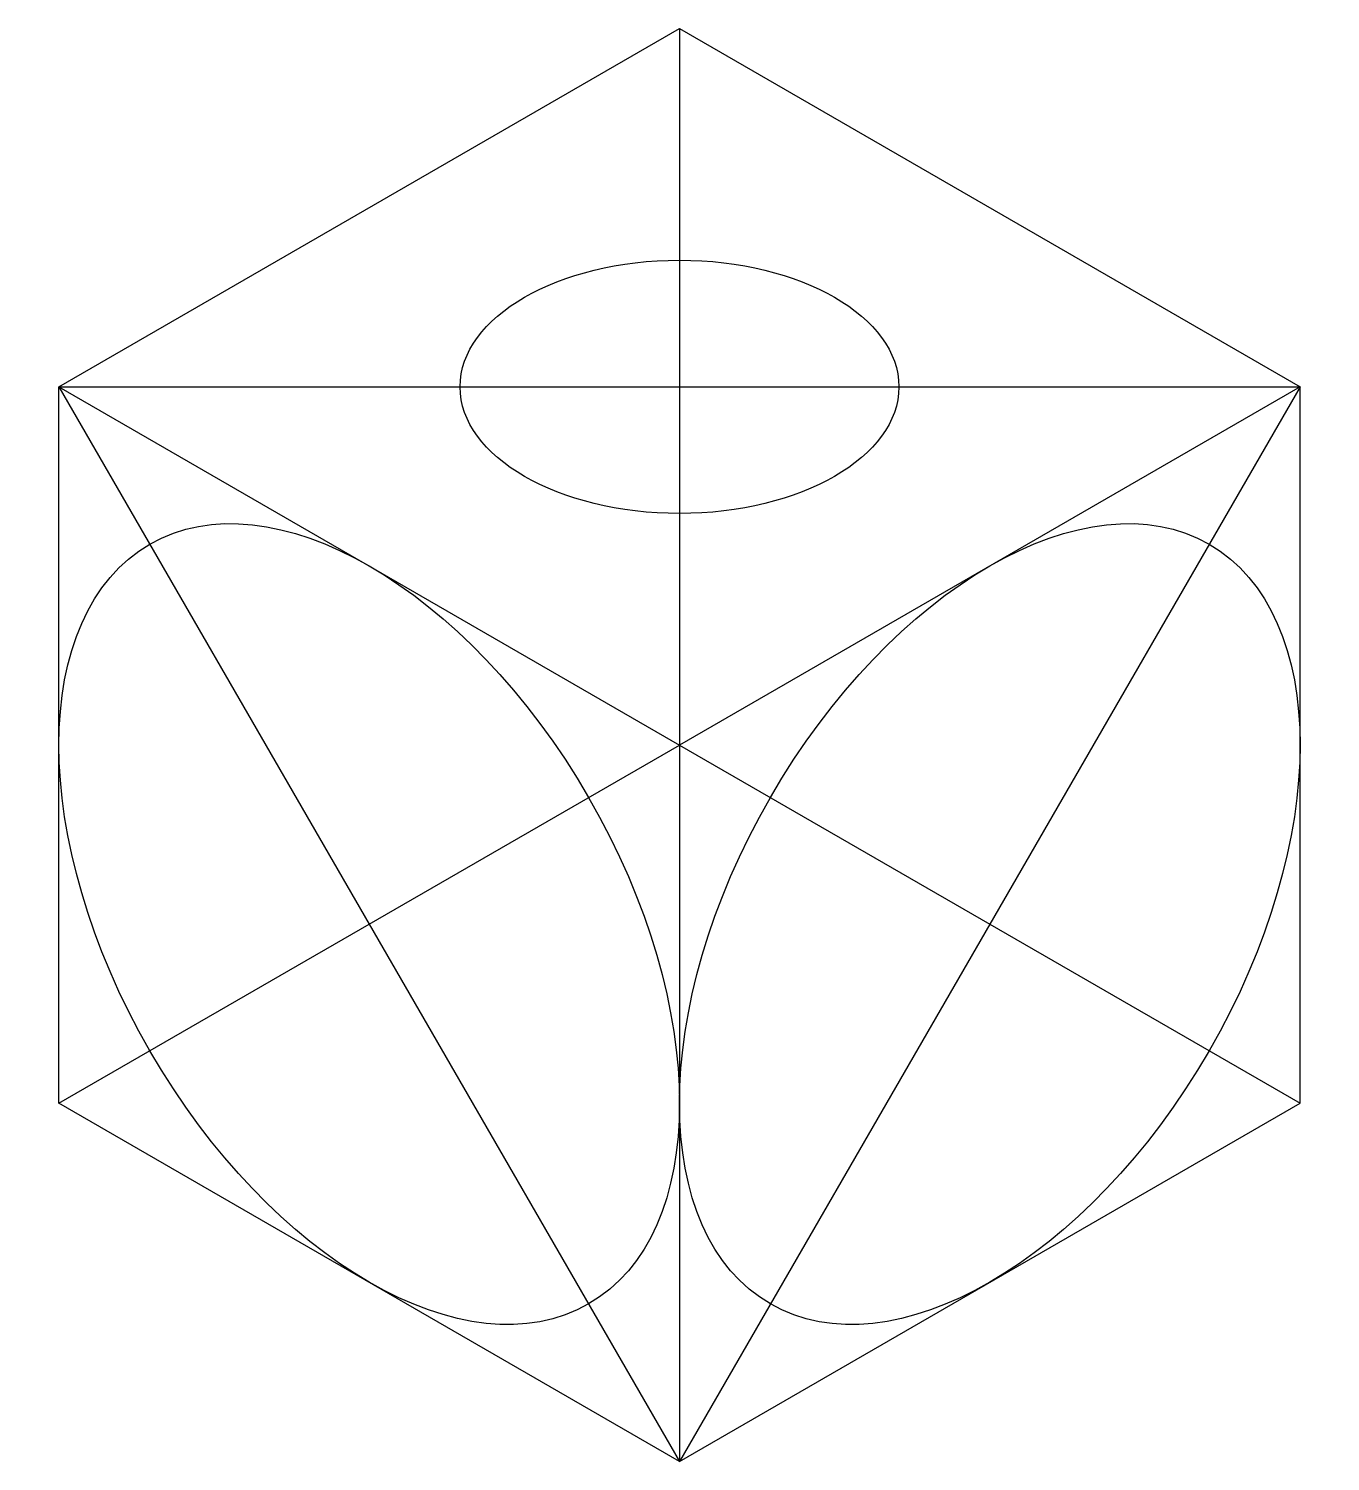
# Model space of a CAD drawing. Header units: millimetres. Extents: x -91 to 91, y 0 to 200.
import ezdxf

# ---------------------------------------------------------------- set-up
doc = ezdxf.new("R2010")
doc.units = ezdxf.units.MM
doc.layers.add('Pagrindinis', color=7, linetype='Continuous', lineweight=30)

msp = doc.modelspace()

# ---------------------------------------------------------------- linework, layer by layer
at = {"layer": 'Pagrindinis'}
for p, q in [((-86.6, 150), (0, 200)), ((0, 200), (86.6, 150)), ((0, 200), (0, 100)), ((-86.6, 50), (-86.6, 150)), ((-86.6, 150), (0, 100)), ((-86.6, 150), (86.6, 150)), ((-86.6, 150), (0, 0)), ((86.6, 150), (0, 100)), ((86.6, 150), (0, 0)), ((86.6, 50), (86.6, 150)), ((-86.6, 50), (0, 100)), ((0, 100), (0, 0)), ((0, 100), (86.6, 50)), ((0, 0), (-86.6, 50)), ((0, 0), (86.6, 50))]:
    msp.add_line(p, q, dxfattribs=at)
for centre, major_axis in [((0, 150), (-30.62, 0)), ((-43.3, 75), (30.62, -53.03)), ((43.3, 75), (-30.62, -53.03))]:
    msp.add_ellipse(centre, major_axis=major_axis, ratio=0.57735, dxfattribs=at)

doc.saveas('drawing.dxf')
